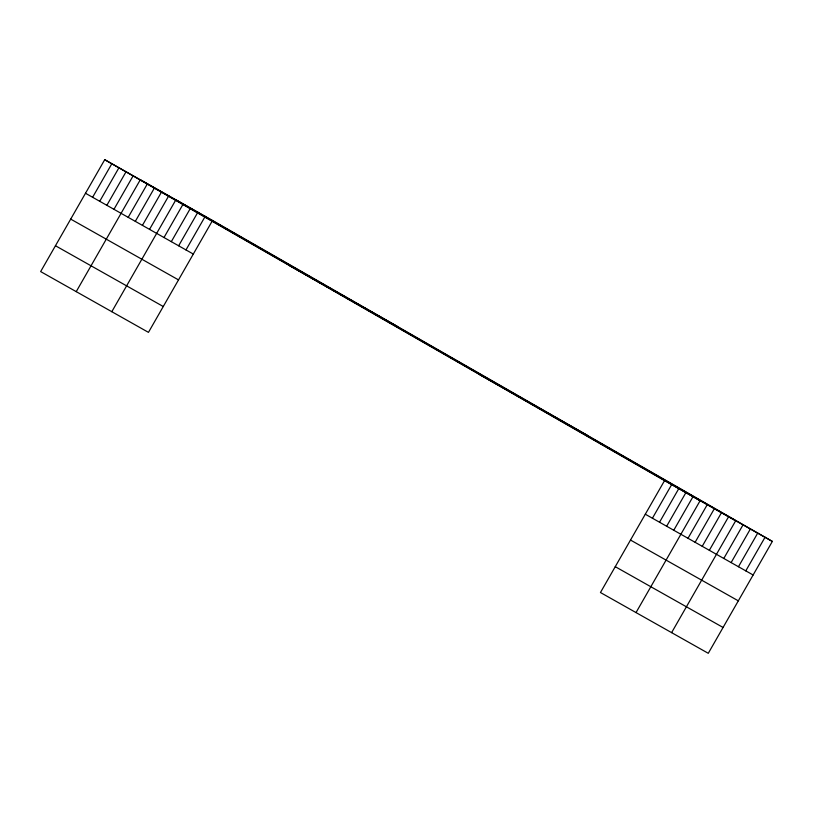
<?xml version="1.0" encoding="UTF-8"?>
<svg xmlns="http://www.w3.org/2000/svg" width="813" height="813" viewBox="0 0 813 813"><rect width="100%" height="100%" fill="white"/><g stroke="black" fill="none" stroke-linecap="round" stroke-linejoin="round"><path stroke-width="1.22" d="M212.549 220.475L104.725 159.694L40.65 271.583L148.464 332.365L212.549 220.475L772.35 541.417L708.275 653.306L600.451 592.525L664.536 480.635L772.35 541.417M92.611 197.285L111.848 163.708M99.725 201.299L118.962 167.722M106.849 205.313L126.076 171.726M113.962 209.317L133.19 175.74M76.229 291.643L140.303 179.754L700.115 500.696L636.03 612.575M128.19 217.345L147.427 183.768M135.314 221.36L154.541 187.773M142.427 225.364L161.655 191.787M149.541 229.378L168.769 195.801M111.808 311.704L175.882 199.815L735.694 520.747L671.609 632.636M163.992 237.528L183.22 203.941M171.319 241.654L190.547 208.077M178.647 245.79L197.884 212.213M185.984 249.926L205.211 216.349M652.422 518.227L671.65 484.65M659.536 522.241L678.764 488.654M666.65 526.245L685.877 492.668M673.764 530.259L693.001 496.682M688.001 538.287L707.229 504.7M695.115 542.291L714.342 508.714M702.229 546.306L721.456 512.729M709.343 550.32L728.58 516.743M723.794 558.46L743.021 524.883M731.121 562.596L750.358 529.019M738.458 566.732L757.686 533.155M745.785 570.868L765.023 537.281M289.469 265.607L397.283 326.389M479.802 374.722L587.616 435.504M85.497 193.27L193.311 254.063M645.298 514.212L753.123 574.994M70.701 219.114L178.514 279.896M630.502 540.056L738.316 600.837M55.447 245.739L163.271 306.521M615.258 566.681L723.072 627.463M104.725 159.694L664.536 480.635"/></g></svg>
